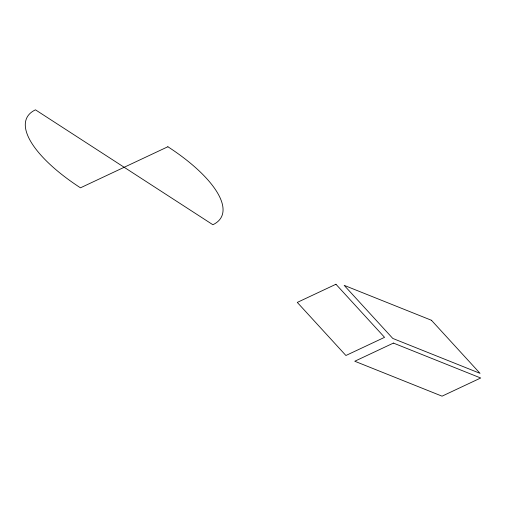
<?xml version="1.0" encoding="UTF-8"?>
<svg xmlns="http://www.w3.org/2000/svg" width="506" height="506" viewBox="0 0 506 506"><rect width="100%" height="100%" fill="white"/><g stroke="black" fill="none" stroke-linecap="round" stroke-linejoin="round"><path stroke-width="0.76" d="M167.872 146.746L80.473 187.815A109.201 39.664 27.1 0 1 35.477 109.834L212.868 224.727A109.201 39.664 27.1 0 0 167.872 146.746M335.946 284.252L297.288 302.411L345.908 355.497L384.56 337.338L335.946 284.252M393.428 343.081L354.776 361.24L442.048 396.166L480.7 378.001L393.428 343.081M431.435 320.266L344.162 285.346L392.782 338.432L480.049 373.352L431.435 320.266"/></g></svg>
